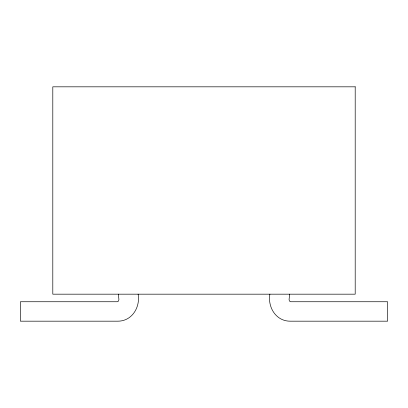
<?xml version="1.0" encoding="UTF-8"?>
<svg xmlns="http://www.w3.org/2000/svg" width="408" height="408" viewBox="0 0 408 408"><rect width="100%" height="100%" fill="white"/><g stroke="black" fill="none" stroke-linecap="round" stroke-linejoin="round"><path stroke-width="0.61" d="M289.318 294.178C290.348 295.907 287.39 301.441 290.72 301.741L387.6 301.741L387.6 321.178L290.083 321.178C276.012 321.203 267.561 307.193 269.882 294.178M138.118 294.178C140.439 307.193 131.988 321.203 117.917 321.178L20.4 321.178L20.4 301.741L117.28 301.741C120.61 301.441 117.652 295.907 118.682 294.178M355.2 86.822L52.8 86.822L52.8 294.178L355.2 294.178L355.2 86.822"/></g></svg>
